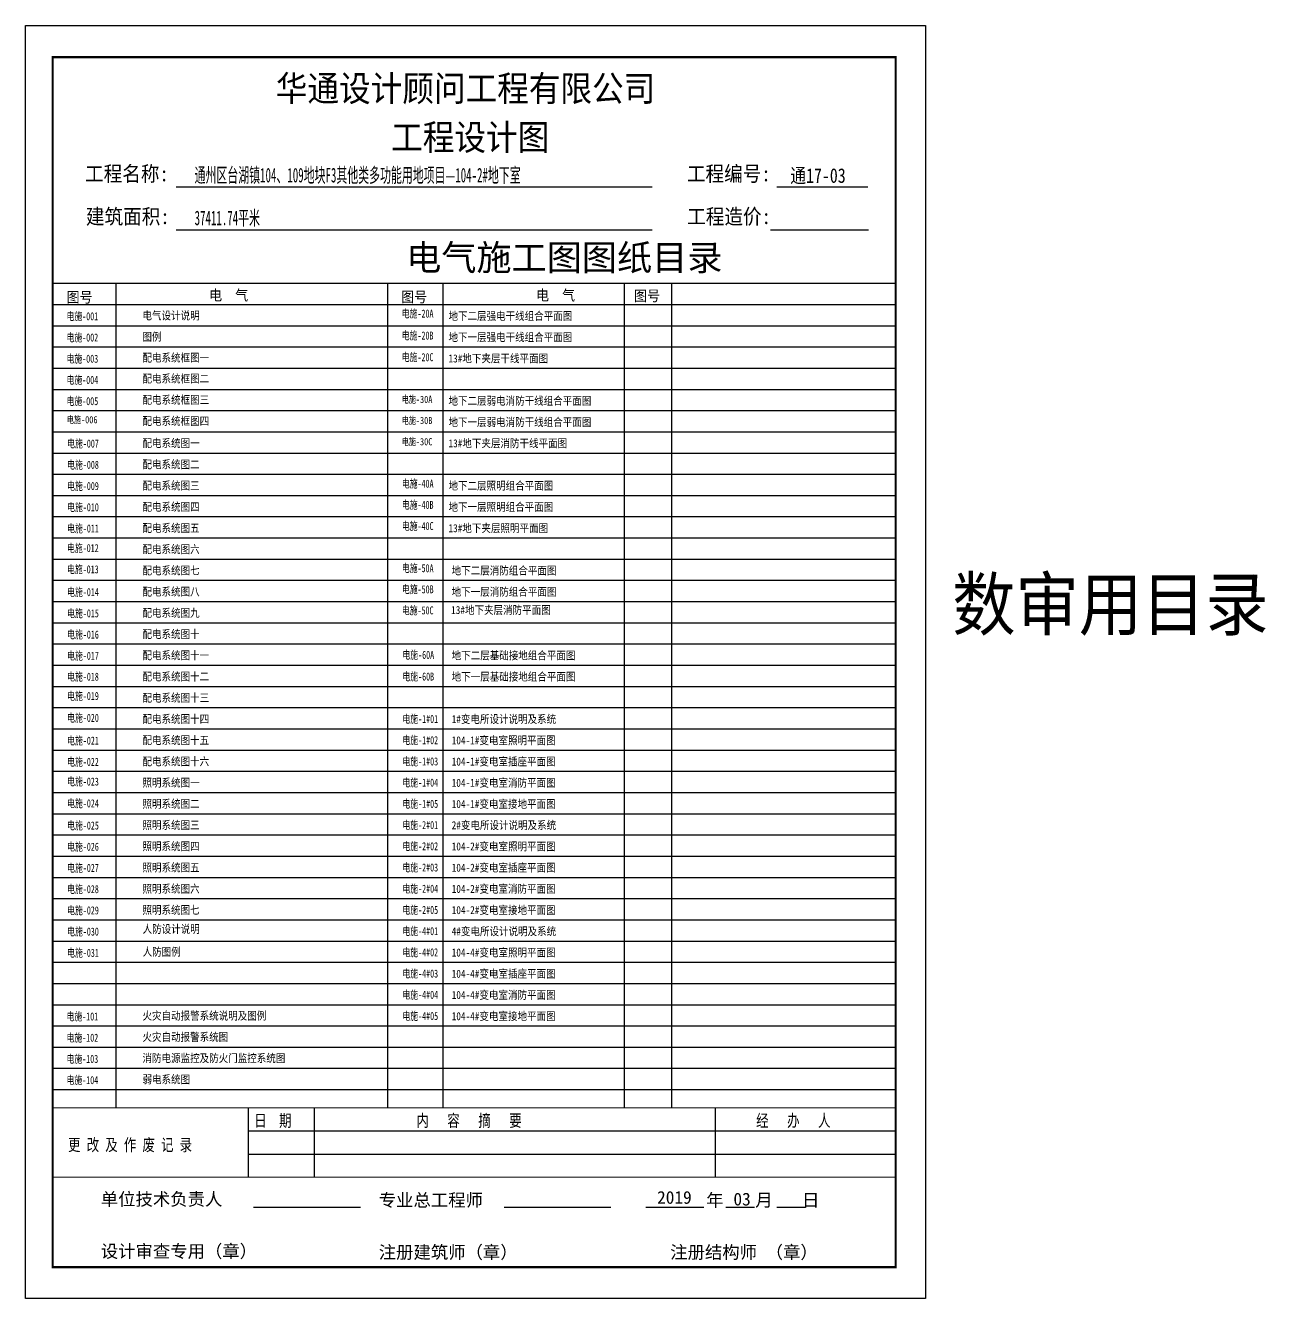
# Model space of a CAD drawing. Extents: x 776418 to 2076422, y -1170708 to 498544.
# Drawn here: x 776418 to 817332, y 456544 to 498544 of the extents above; entities that cross this region are included whole.
import ezdxf
from ezdxf.enums import TextEntityAlignment as Align

# ---------------------------------------------------------------- set-up
doc = ezdxf.new("R2010")
doc.units = 0
doc.header["$LTSCALE"] = 1000
doc.header["$MEASUREMENT"] = 0
doc.layers.get('0').update_dxf_attribs({"linetype": 'CONTINUOUS'})
doc.layers.add('PUB_TEXT', color=255, linetype='CONTINUOUS')
doc.styles.add('-黑体', font='simhei.ttf', dxfattribs={"width": 0.8})
doc.styles.add('H1', font='')
doc.styles.get('H1').set_extended_font_data('SimSun')

msp = doc.modelspace()

# ---------------------------------------------------------------- linework, layer by layer
at = {"color": 4}
for p, q in [((781390, 493215), (797092, 493215)), ((801203, 493215), (804210, 493215)), ((781390, 491803), (797092, 491803)), ((781390, 491803), (793424, 491803)), ((801000, 491803), (804231, 491803)), ((801000, 491803), (804210, 491803)), ((783762, 462839), (783762, 460548)), ((785948, 462839), (785948, 460548)), ((783762, 462075), (805127, 462075)), ((783762, 461312), (805127, 461312)), ((783946, 459553), (787469, 459553)), ((792213, 459553), (795736, 459553)), ((796888, 459553), (798797, 459553)), ((799526, 459553), (800476, 459553)), ((801203, 459553), (802153, 459553))]:
    msp.add_line(p, q, dxfattribs=at)
for p, q in [((777312, 490039), (805120, 490039)), ((779411, 462839), (779411, 490039)), ((788360, 490039), (788360, 462839)), ((790198, 462839), (790198, 490039)), ((796169, 490039), (796169, 462839)), ((797746, 462839), (797746, 490039)), ((777312, 489339), (805120, 489339)), ((777312, 488639), (788554, 488639)), ((788554, 488639), (805120, 488639)), ((777312, 487939), (788554, 487939)), ((788554, 487939), (805120, 487939)), ((777312, 487239), (788554, 487239)), ((788554, 487239), (805120, 487239)), ((777312, 486539), (788554, 486539)), ((788554, 486539), (805120, 486539)), ((777312, 485839), (788554, 485839)), ((788554, 485839), (805120, 485839)), ((777312, 485139), (805120, 485139)), ((777318, 484439), (788554, 484439)), ((788554, 484439), (805120, 484439)), ((777312, 483739), (805120, 483739)), ((777307, 483039), (788543, 483039)), ((788554, 483039), (805120, 483039)), ((777318, 482339), (788554, 482339)), ((788554, 482339), (805120, 482339)), ((777312, 481639), (788554, 481639)), ((788554, 481639), (805120, 481639)), ((777318, 480939), (805120, 480939)), ((777312, 480239), (805120, 480239)), ((777312, 479539), (805120, 479539)), ((777312, 478839), (805120, 478839)), ((777312, 478139), (805120, 478139)), ((777312, 477439), (805120, 477439)), ((777312, 476739), (805120, 476739)), ((777312, 476039), (805120, 476039)), ((777318, 475339), (805120, 475339)), ((777312, 474639), (805120, 474639)), ((777312, 473939), (805120, 473939)), ((777312, 473239), (805120, 473239)), ((777312, 472539), (805120, 472539)), ((777318, 471839), (805120, 471839)), ((777312, 471139), (805120, 471139)), ((777312, 470439), (805120, 470439)), ((777312, 469739), (805120, 469739)), ((777312, 469039), (805120, 469039)), ((777318, 468339), (805120, 468339)), ((777318, 467639), (805120, 467639)), ((777318, 466939), (805120, 466939)), ((777318, 466239), (805120, 466239)), ((777318, 465539), (805120, 465539)), ((777318, 464839), (805120, 464839)), ((777312, 464139), (805120, 464139)), ((777318, 463439), (805120, 463439)), ((799170, 462839), (799170, 460548))]:
    msp.add_line(p, q)
msp.add_lwpolyline([(806118, 456544), (776418, 456544), (776418, 498544), (806118, 498544)], close=True)
at = {"color": 4, "const_width": 71.6}
msp.add_lwpolyline([(777318, 457578), (777318, 497500), (805127, 497500), (805127, 457578)], close=True, dxfattribs=at)
at = {"color": 4, "const_width": 33.4}
for points in [[(777318, 462839), (805127, 462839)], [(777318, 460548), (805127, 460548)]]:
    msp.add_lwpolyline(points, dxfattribs=at)

# ---------------------------------------------------------------- texts
at = {"style": '-黑体'}
for s, height, width, p in [('华通设计顾问工程有限公司', 850, 0.9, (784678, 496041)), ('工程设计图', 850, 0.9, (788483, 494432)), ('工程名称:', 500, 0.9, (778384, 493403)), ('通州区台湖镇104、109地块F3其他类多功能用地项目—104-2#地下室', 480, 0.55, (781999, 493367)), ('工程编号:', 500, 0.9, (798242, 493403)), ('建筑面积:', 500, 0.9, (778413, 491991)), ('37411.74平米', 480, 0.55, (781999, 491955)), ('工程造价:', 500, 0.9, (798251, 491991)), ('电气设计说明', 264, 0.85, (780279, 488841)), ('电施-20A', 264, 0.7, (788834, 488907)), ('电施-20B', 264, 0.7, (788834, 488183)), ('图例', 264, 0.85, (780279, 488141)), ('配电系统框图一', 264, 0.85, (780279, 487450)), ('电施-20C', 264, 0.7, (788834, 487468)), ('配电系统框图二', 264, 0.85, (780279, 486760)), ('配电系统框图三', 264, 0.85, (780279, 486060)), ('电施-006', 237.6, 0.7, (777786, 485419)), ('配电系统框图四', 264, 0.85, (780279, 485360)), ('配电系统图一', 264, 0.85, (780279, 484630)), ('配电系统图二', 264, 0.85, (780279, 483930)), ('配电系统图三', 264, 0.85, (780279, 483230)), ('电施-010', 264, 0.7, (777794, 482518)), ('配电系统图四', 264, 0.85, (780279, 482530)), ('电施-011', 264, 0.7, (777794, 481818)), ('配电系统图五', 264, 0.85, (780279, 481830)), ('电施-012', 264, 0.7, (777789, 481170)), ('配电系统图六', 264, 0.85, (780279, 481130)), ('电施-013', 264, 0.7, (777789, 480470)), ('配电系统图七', 264, 0.85, (780279, 480430)), ('数审用目录', 1700, 0.9, (806996, 478604)), ('电施-014', 264, 0.7, (777794, 479718)), ('配电系统图八', 264, 0.85, (780279, 479730)), ('电施-015', 264, 0.7, (777794, 479018)), ('配电系统图九', 264, 0.85, (780279, 479030)), ('电施-016', 264, 0.7, (777794, 478318)), ('配电系统图十', 264, 0.85, (780279, 478330)), ('电施-017', 264, 0.7, (777794, 477618)), ('配电系统图十一', 264, 0.85, (780279, 477630)), ('电施-60A', 264, 0.7, (788856, 477648)), ('电施-018', 264, 0.7, (777794, 476928)), ('配电系统图十二', 264, 0.85, (780279, 476930)), ('电施-60B', 264, 0.7, (788856, 476933)), ('电施-019', 264, 0.7, (777794, 476291)), ('配电系统图十三', 264, 0.85, (780279, 476230)), ('电施-020', 264, 0.7, (777794, 475570)), ('配电系统图十四', 264, 0.85, (780279, 475530)), ('电施-1#01', 264, 0.7, (788856, 475533)), ('电施-021', 264, 0.7, (777794, 474818)), ('配电系统图十五', 264, 0.85, (780279, 474830)), ('电施-1#02', 264, 0.7, (788856, 474833)), ('电施-022', 264, 0.7, (777794, 474118)), ('配电系统图十六', 264, 0.85, (780279, 474130)), ('电施-1#03', 264, 0.7, (788856, 474133)), ('电施-023', 264, 0.7, (777794, 473468)), ('照明系统图一', 264, 0.85, (780279, 473430)), ('电施-1#04', 264, 0.7, (788856, 473433)), ('电施-024', 264, 0.7, (777794, 472749)), ('照明系统图二', 264, 0.85, (780279, 472730)), ('电施-1#05', 264, 0.7, (788856, 472733)), ('电施-025', 264, 0.7, (777794, 472018)), ('照明系统图三', 264, 0.85, (780279, 472030)), ('电施-2#01', 264, 0.7, (788856, 472033)), ('电施-026', 264, 0.7, (777794, 471318)), ('照明系统图四', 264, 0.85, (780279, 471330)), ('电施-2#02', 264, 0.7, (788856, 471333)), ('电施-027', 264, 0.7, (777794, 470618)), ('照明系统图五', 264, 0.85, (780279, 470630)), ('电施-2#03', 264, 0.7, (788856, 470633)), ('电施-028', 264, 0.7, (777794, 469918)), ('照明系统图六', 264, 0.85, (780279, 469930)), ('电施-2#04', 264, 0.7, (788856, 469933)), ('电施-029', 264, 0.7, (777794, 469218)), ('照明系统图七', 264, 0.85, (780279, 469230)), ('电施-2#05', 264, 0.7, (788856, 469233)), ('电施-030', 264, 0.7, (777794, 468518)), ('人防设计说明', 264, 0.85, (780284, 468601)), ('电施-4#01', 264, 0.7, (788856, 468533)), ('电施-031', 264, 0.7, (777794, 467818)), ('人防图例', 264, 0.85, (780284, 467851)), ('电施-4#02', 264, 0.7, (788856, 467833)), ('电施-4#03', 264, 0.7, (788856, 467133)), ('电施-4#04', 264, 0.7, (788856, 466433)), ('火灾自动报警系统说明及图例', 264, 0.85, (780280, 465741)), ('电施-4#05', 264, 0.7, (788856, 465733)), ('火灾自动报警系统图', 264, 0.85, (780280, 465041)), ('消防电源监控及防火门监控系统图', 264, 0.85, (780280, 464341)), ('弱电系统图', 264, 0.85, (780280, 463641))]:
    msp.add_text(s, height=height, dxfattribs=dict(at, width=width)).set_placement(p)
at = {"style": '-黑体', "width": 0.8}
msp.add_text('通17-03', height=480, dxfattribs=at).set_placement((802565, 493352), align=Align.CENTER)
at = {"style": 'H1'}
for s, height, p in [('电气施工图图纸目录', 850, (788979, 490463)), ('单位技术负责人', 420, (778904, 459614)), ('专业总工程师', 420, (788074, 459582)), ('2019', 420, (797257, 459670)), ('年', 420, (798877, 459582)), ('03', 420, (799776, 459615)), ('月', 420, (800498, 459582)), ('日', 420, (802042, 459582)), ('设计审查专用（章）', 420, (778904, 457895)), ('注册建筑师（章）', 420, (788074, 457863)), ('注册结构师 （章）', 420, (797690, 457863))]:
    msp.add_text(s, height=height, dxfattribs=at).set_placement(p)
at = {"color": 0, "style": '-黑体'}
for s, width, p in [('电施-001', 0.7, (777773, 488818)), ('地下二层强电干线组合平面图', 0.85, (790375, 488827)), ('电施-002', 0.7, (777773, 488118)), ('地下一层强电干线组合平面图', 0.85, (790375, 488127)), ('电施-003', 0.7, (777773, 487418)), ('13#地下夹层干线平面图', 0.85, (790375, 487427)), ('电施-004', 0.7, (777773, 486718)), ('电施-005', 0.7, (777773, 486018)), ('地下二层弱电消防干线组合平面图', 0.85, (790375, 486027)), ('地下一层弱电消防干线组合平面图', 0.85, (790375, 485327)), ('电施-007', 0.7, (777794, 484618)), ('13#地下夹层消防干线平面图', 0.85, (790375, 484627)), ('电施-008', 0.7, (777794, 483918)), ('电施-009', 0.7, (777794, 483218)), ('电施-40A', 0.7, (788837, 483296)), ('地下二层照明组合平面图', 0.85, (790375, 483227)), ('电施-40B', 0.7, (788837, 482597)), ('地下一层照明组合平面图', 0.85, (790375, 482527)), ('电施-40C', 0.7, (788837, 481897)), ('13#地下夹层照明平面图', 0.85, (790375, 481827)), ('电施-50A', 0.7, (788837, 480507)), ('地下二层消防组合平面图', 0.85, (790480, 480427)), ('电施-50B', 0.7, (788840, 479811)), ('地下一层消防组合平面图', 0.85, (790480, 479727)), ('电施-50C', 0.7, (788837, 479115)), ('13#地下夹层消防平面图', 0.85, (790462, 479127)), ('地下二层基础接地组合平面图', 0.85, (790480, 477627)), ('地下一层基础接地组合平面图', 0.85, (790480, 476927)), ('1#变电所设计说明及系统', 0.85, (790480, 475527)), ('104-1#变电室照明平面图', 0.85, (790480, 474827)), ('104-1#变电室插座平面图', 0.85, (790480, 474127)), ('104-1#变电室消防平面图', 0.85, (790480, 473427)), ('104-1#变电室接地平面图', 0.85, (790480, 472727)), ('2#变电所设计说明及系统', 0.85, (790480, 472027)), ('104-2#变电室照明平面图', 0.85, (790480, 471327)), ('104-2#变电室插座平面图', 0.85, (790480, 470627)), ('104-2#变电室消防平面图', 0.85, (790480, 469927)), ('104-2#变电室接地平面图', 0.85, (790480, 469227)), ('4#变电所设计说明及系统', 0.85, (790480, 468527)), ('104-4#变电室照明平面图', 0.85, (790480, 467827)), ('104-4#变电室插座平面图', 0.85, (790480, 467127)), ('104-4#变电室消防平面图', 0.85, (790480, 466427)), ('电施-101', 0.7, (777773, 465718)), ('104-4#变电室接地平面图', 0.85, (790480, 465727)), ('电施-102', 0.7, (777773, 465018)), ('电施-103', 0.7, (777773, 464318)), ('电施-104', 0.7, (777773, 463618))]:
    msp.add_text(s, height=264, dxfattribs=dict(at, width=width)).set_placement(p)
at = {"color": 7, "style": '-黑体', "width": 0.7}
for s, p in [('电施-30A', (788834, 486090)), ('电施-30B', (788834, 485393)), ('电施-30C', (788834, 484693))]:
    msp.add_text(s, height=238, dxfattribs=at).set_placement(p)
at = {"layer": 'PUB_TEXT', "style": '-黑体'}
for s, height, width, p in [('图号', 350, 0.9, (777774, 489406)), ('电  气', 350, 0.9, (782477, 489469)), ('图号', 350, 0.9, (788813, 489413)), ('电  气', 350, 0.9, (793264, 489469)), ('图号', 350, 0.9, (796496, 489451)), ('日  期', 400, 0.75, (783967, 462214)), ('内   容   摘   要', 400, 0.75, (789316, 462214)), ('经   办   人', 400, 0.75, (800527, 462214)), ('更 改 及 作 废 记 录', 400, 0.75, (777826, 461415))]:
    msp.add_text(s, height=height, dxfattribs=dict(at, width=width)).set_placement(p)

doc.saveas('drawing.dxf')
